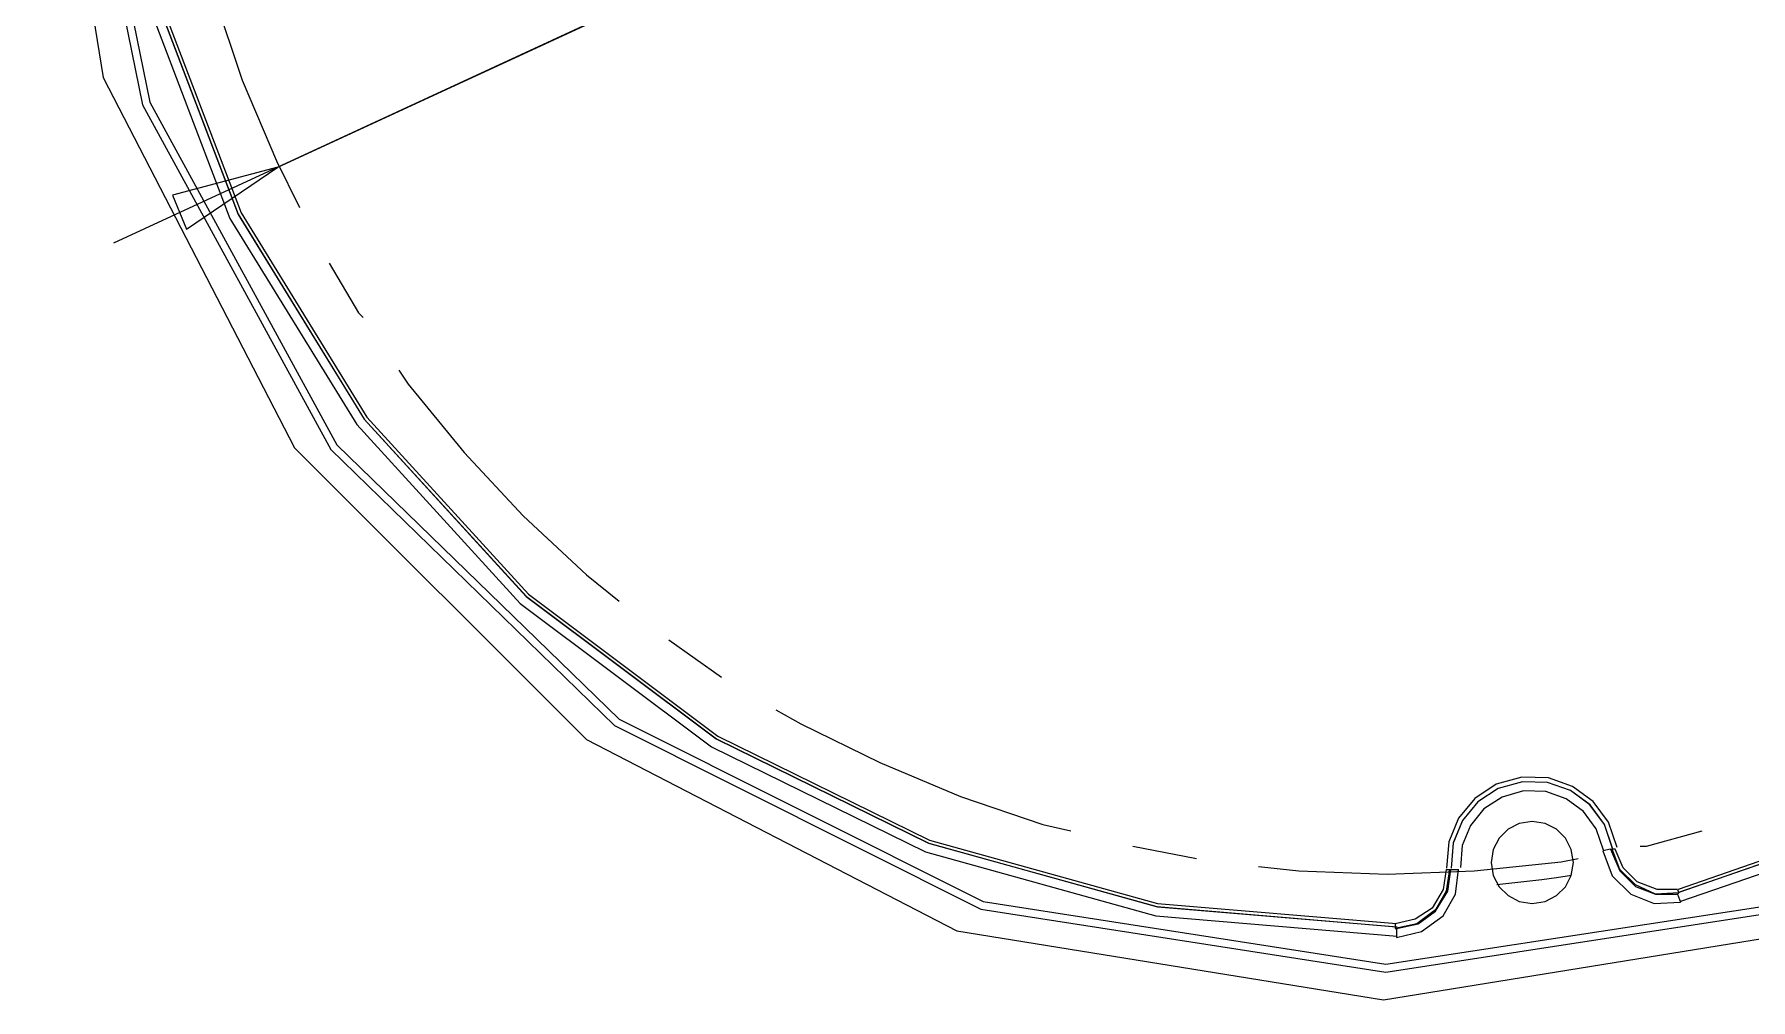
# Model space of a CAD drawing. Header units: millimetres. Extents: x -495897 to 1376592, y -28539 to 470976.
# Drawn here: x 505037 to 511125, y 203308 to 206734 of the extents above; entities that cross this region are included whole.
import ezdxf

# ---------------------------------------------------------------- set-up
doc = ezdxf.new("R2010")
doc.units = ezdxf.units.MM

msp = doc.modelspace()

# ---------------------------------------------------------------- linework, layer by layer
at = {"color": 0}
for p, q in [((509836.129, 208084.545), (505317.979, 205993.105)), ((505901.159, 206262.725), (509836.129, 208084.545)), ((505675.479, 206868.265), (505774.539, 206571.085)), ((505774.539, 206571.085), (505895.699, 206284.825)), ((505901.159, 206262.725), (505527.019, 206163.665)), ((505901.159, 206262.725), (505527.019, 206163.665)), ((505576.419, 206042.765), (505901.159, 206262.725)), ((505895.699, 206284.825), (505978.249, 206119.855)), ((505527.019, 206163.665), (505576.419, 206042.765)), ((505527.019, 206163.665), (505576.419, 206042.765)), ((506082.639, 205921.735), (506187.289, 205745.585)), ((506187.289, 205745.585), (506203.929, 205729.075)), ((506330.419, 205541.875), (506363.439, 205492.475)), ((506363.439, 205492.475), (506561.559, 205250.285)), ((506561.559, 205250.285), (506770.599, 205024.475)), ((506770.599, 205024.475), (506996.279, 204815.435)), ((506996.279, 204815.435), (507111.849, 204721.965)), ((507287.999, 204584.425), (507475.199, 204452.345)), ((507667.729, 204336.645), (507755.739, 204287.115)), ((507755.739, 204287.115), (508036.409, 204149.575)), ((508036.409, 204149.575), (508322.669, 204028.545)), ((508322.669, 204028.545), (508614.389, 203929.355)), ((508614.389, 203929.355), (508713.449, 203907.385)), ((510755.099, 203852.395), (510953.349, 203907.385)), ((508933.539, 203852.395), (509159.089, 203808.325)), ((510628.479, 203841.475), (510601.049, 203835.885)), ((510601.049, 203835.885), (510634.069, 203747.745)), ((510628.479, 203841.475), (510634.069, 203841.475)), ((510628.479, 203841.475), (510661.629, 203764.385)), ((510644.989, 203841.475), (510634.069, 203841.475)), ((510661.629, 203769.845), (510634.069, 203841.475)), ((510672.549, 203775.305), (510644.989, 203841.475)), ((510733.129, 203852.395), (510755.099, 203852.395)), ((509379.309, 203780.895), (509522.309, 203764.385)), ((509522.309, 203764.385), (509836.129, 203753.335)), ((509836.129, 203753.335), (510144.229, 203764.385)), ((510045.169, 203769.845), (510034.249, 203698.345)), ((510045.169, 203769.845), (510056.349, 203769.845)), ((510056.349, 203769.845), (510045.169, 203692.755)), ((510050.759, 203692.755), (510061.679, 203769.845)), ((510056.349, 203769.845), (510061.679, 203769.845)), ((510061.679, 203769.845), (510089.239, 203769.845)), ((510078.189, 203681.835), (510089.239, 203769.845)), ((510144.229, 203764.385), (510452.459, 203797.405)), ((510452.459, 203797.405), (510512.909, 203808.325)), ((510716.619, 203714.855), (510661.629, 203769.845)), ((510661.629, 203764.385), (510716.619, 203709.265)), ((510722.209, 203725.775), (510672.549, 203775.305)), ((510634.069, 203747.745), (510699.979, 203681.835)), ((510788.119, 203681.835), (510716.619, 203714.855)), ((510716.619, 203709.265), (510788.119, 203681.835)), ((510793.709, 203698.345), (510722.209, 203725.775)), ((510034.249, 203698.345), (509995.769, 203632.175)), ((510045.169, 203692.755), (510006.689, 203626.845)), ((510006.689, 203621.255), (510050.759, 203692.755)), ((510034.249, 203604.745), (510078.189, 203681.835)), ((510699.979, 203681.835), (510782.529, 203648.685)), ((510782.529, 203648.685), (510876.259, 203654.275)), ((510870.669, 203687.165), (510788.119, 203681.835)), ((510788.119, 203681.835), (510865.209, 203681.835)), ((510865.209, 203698.345), (510793.709, 203698.345)), ((510865.209, 203698.345), (510870.669, 203687.165)), ((510865.209, 203681.835), (510870.669, 203687.165)), ((510865.209, 203681.835), (510876.259, 203654.275)), ((509935.059, 203593.695), (509863.559, 203577.185)), ((509995.769, 203632.175), (509935.059, 203593.695)), ((510006.689, 203626.845), (509940.649, 203577.185)), ((509946.109, 203577.185), (510006.689, 203621.255)), ((509957.029, 203549.625), (510034.249, 203604.745)), ((509863.559, 203577.185), (509863.559, 203560.675)), ((509940.649, 203577.185), (509863.559, 203560.675)), ((509863.559, 203560.675), (509869.149, 203560.675)), ((509869.149, 203560.675), (509946.109, 203577.185)), ((509869.149, 203560.675), (509869.149, 203527.785)), ((509869.149, 203527.785), (509957.029, 203549.625))]:
    msp.add_line(p, q, dxfattribs=at)
for points in [[(505453.439, 209397.025), (505286.129, 208553.975), (505279.239, 207705.595), (505428.739, 206873.855), (505730.599, 206080.855), (506180.919, 205348.825)], [(505484.899, 209387.535), (505319.019, 208550.595), (505312.129, 207708.325), (505460.589, 206882.695), (505760.239, 206095.415), (506207.179, 205368.585)], [(505484.379, 209385.455), (505318.759, 208548.775), (505312.259, 207707.025), (505460.719, 206881.785), (505760.369, 206095.025), (506207.179, 205368.585)], [(505494.909, 209382.465), (505329.679, 208547.865), (505323.179, 207708.065), (505471.379, 206884.775), (505770.379, 206099.965), (506216.149, 205375.345)], [(505295.879, 209305.375), (505140.919, 207860.555), (505421.069, 206483.205), (506088.489, 205260.685), (507095.599, 204280.355), (508394.689, 203629.315)], [(505322.399, 209298.355), (505168.349, 207861.985), (505446.809, 206492.695), (506110.329, 205277.325), (507111.589, 204302.715), (508403.139, 203655.705)], [(505037.179, 208092.735), (505281.189, 206580.315), (505960.439, 205266.665), (506996.279, 204230.825), (508309.929, 203551.575), (509822.349, 203307.565)], [(509822.349, 203307.565), (511334.769, 203551.575), (512648.419, 204230.825), (513684.259, 205266.665), (514363.509, 206580.315), (514607.519, 208092.735)], [(510869.109, 203700.295), (511723.859, 203996.955), (512491.639, 204450.525), (513152.559, 205043.195), (513686.989, 205757.025), (514074.909, 206574.335)], [(510871.579, 203689.505), (511728.279, 203986.945), (512497.879, 204441.555), (513160.359, 205035.525), (513696.089, 205750.915), (514085.179, 206570.175)], [(508394.689, 203629.315), (509830.539, 203405.585), (511219.849, 203619.565), (512472.789, 204227.965), (513500.179, 205187.105), (514212.449, 206453.695)], [(508403.139, 203655.705), (509830.539, 203433.145), (511211.529, 203645.825), (512457.189, 204250.585), (513478.599, 205204.135), (514186.709, 206463.185)], [(510869.759, 203689.115), (511713.199, 203980.055), (512473.049, 204423.485), (513130.069, 205002.765), (513665.279, 205700.865), (514059.699, 206501.015)], [(510877.559, 203656.875), (511727.109, 203950.025), (512492.289, 204396.705), (513154.119, 204980.145), (513693.359, 205683.315), (514090.639, 206489.445)], [(506180.919, 205348.825), (506760.459, 204714.165), (507439.449, 204205.345), (508197.739, 203832.375), (509015.179, 203605.135), (509871.619, 203533.505)], [(506207.179, 205368.585), (506782.559, 204738.605), (507456.739, 204233.555), (508209.569, 203863.185), (509021.159, 203637.635), (509871.489, 203566.395)], [(506207.179, 205368.585), (506782.299, 204738.865), (507455.959, 204233.945), (508208.269, 203863.705), (509019.339, 203637.895), (509869.149, 203566.395)], [(506216.149, 205375.345), (506789.709, 204747.055), (507461.679, 204243.305), (508212.169, 203874.105), (509021.289, 203648.815), (509869.149, 203577.575)], [(510313.359, 204097.835), (510222.619, 204071.965), (510146.439, 204021.785), (510088.849, 203952.105), (510054.009, 203867.865), (510045.949, 203773.875)], [(510315.309, 204081.325), (510229.509, 204057.015), (510157.489, 204009.565), (510103.019, 203943.525), (510069.999, 203863.835), (510062.459, 203774.915)], [(510315.309, 204081.325), (510229.249, 204056.885), (510157.099, 204009.305), (510102.759, 203943.005), (510069.869, 203863.055), (510062.459, 203773.875)], [(510651.229, 203848.105), (510620.679, 203937.285), (510566.469, 204010.735), (510493.669, 204064.425), (510407.609, 204094.715), (510313.359, 204097.835)], [(510635.109, 203845.245), (510606.119, 203929.615), (510554.769, 203999.035), (510485.999, 204049.865), (510404.619, 204078.465), (510315.309, 204081.325)], [(510635.369, 203844.075), (510606.509, 203928.835), (510555.289, 203998.645), (510486.389, 204049.605), (510404.749, 204078.465), (510315.309, 204081.325)], [(510319.469, 204048.565), (510243.159, 204026.985), (510179.199, 203984.735), (510130.969, 203926.105), (510101.849, 203855.255), (510095.349, 203776.215)], [(510602.739, 203838.355), (510577.259, 203913.495), (510531.889, 203975.245), (510470.919, 204020.485), (510398.639, 204045.965), (510319.469, 204048.565)], [(510350.669, 203940.535), (510304.519, 203933.125), (510264.479, 203912.325), (510232.889, 203880.735), (510212.219, 203840.695), (510204.809, 203794.545)], [(510496.529, 203794.545), (510488.989, 203840.695), (510468.319, 203880.735), (510436.729, 203912.325), (510396.689, 203933.125), (510350.669, 203940.535)], [(510204.809, 203794.545), (510212.219, 203748.395), (510232.889, 203708.485), (510264.479, 203676.895), (510304.519, 203656.095), (510350.669, 203648.685)], [(510350.669, 203648.685), (510396.689, 203656.095), (510436.729, 203676.895), (510468.319, 203708.485), (510488.989, 203748.395), (510496.529, 203794.545)], [(510225.349, 203716.805), (510278.389, 203722.005), (510331.299, 203727.855), (510384.209, 203734.355), (510436.989, 203741.505), (510489.639, 203749.175)]]:
    msp.add_lwpolyline(points, dxfattribs=at)

doc.saveas('drawing.dxf')
